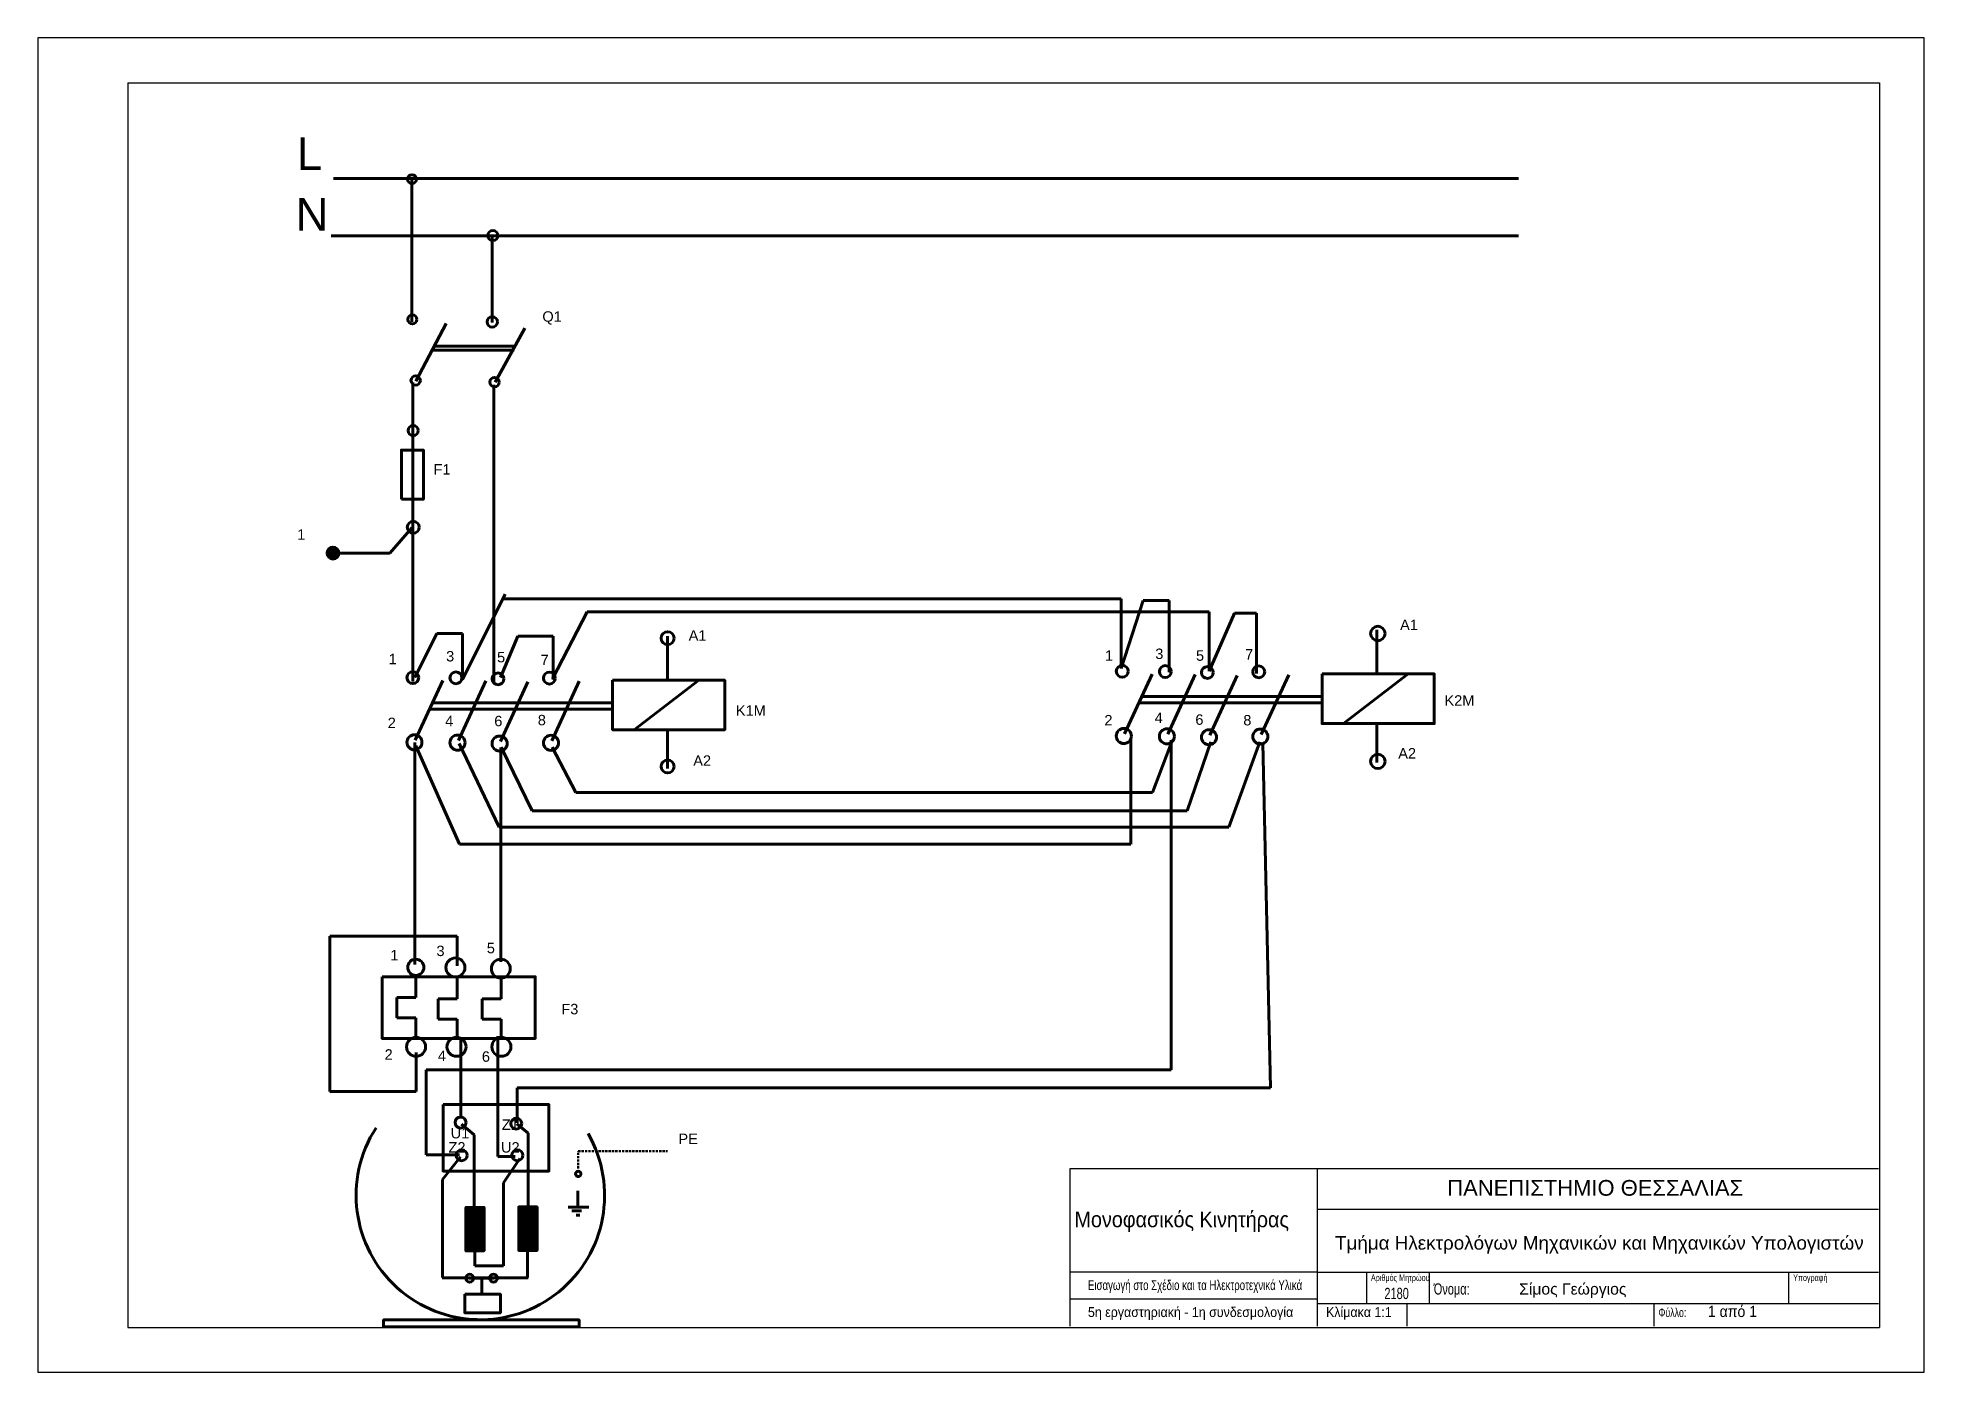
# Model space of a CAD drawing. Header units: inches. Extents: x 0 to 420, y 0 to 297.
import ezdxf

# ---------------------------------------------------------------- set-up
doc = ezdxf.new("R2010")
doc.units = ezdxf.units.IN
doc.header["$MEASUREMENT"] = 0
doc.linetypes.add('DASHED', pattern=[0.75, 0.5, -0.25])
doc.styles.get("Standard").update_dxf_attribs({"font": 'arial.ttf'})
doc.styles.add('style1', font='arial.ttf', dxfattribs={"width": 0.7, "height": 2.5})

msp = doc.modelspace()

# ---------------------------------------------------------------- hatches: boundary and pattern name
at = {"linetype": 'Continuous', "lineweight": 70}
h = msp.add_hatch(dxfattribs=at)
h.set_pattern_fill('ANSI31', color=256)
h.paths.add_polyline_path([(67.05, 182.31, 1), (64.41, 182.31, 1)])
h = msp.add_hatch(dxfattribs=at)
h.set_pattern_fill('ANSI31', color=256)
h.set_pattern_definition([(45, (-11.77901, -0.10755), (-0.08838835, 0.08838835), [])])
h.paths.add_polyline_path([(99.38, 36.68), (95.32, 36.68), (95.32, 27), (99.38, 27)])
h = msp.add_hatch(dxfattribs=at)
h.set_pattern_fill('ANSI31', color=256)
h.paths.add_polyline_path([(111.16, 36.79), (107.1, 36.79), (107.1, 27.11), (111.16, 27.11)])

# ---------------------------------------------------------------- linework, layer by layer
for p, q in [((20.05, 286.93), (410.05, 286.93)), ((20.05, 286.93), (20.05, 9.93)), ((410.05, 286.93), (410.05, 9.93)), ((20.05, 9.93), (410.05, 9.93))]:
    msp.add_line(p, q)
for p, q in [((65.85, 265.67), (329.64, 265.67)), ((83.26, 265.62), (83.26, 233.77)), ((65.32, 252.92), (329.64, 252.92)), ((101.19, 252.88), (101.19, 233.66)), ((84.14, 220.54), (90.92, 233.4)), ((101.87, 220.37), (108.48, 232.36)), ((87.94, 227.5), (106.07, 227.5)), ((88.31, 228.36), (106.34, 228.36)), ((83.49, 220.3), (83.49, 201.01)), ((101.57, 219.72), (101.57, 153.55)), ((83.49, 201.01), (83.49, 153.74)), ((83.26, 187.92), (78.42, 182.28)), ((78.42, 182.28), (65.57, 182.28)), ((94.6, 154.21), (104.08, 173.14)), ((103.59, 172.16), (241.24, 172.16)), ((114.62, 154.3), (122.35, 169.27)), ((122.35, 169.27), (260.77, 169.27)), ((241.24, 172.16), (241.24, 156.66)), ((241.24, 156.66), (246.14, 171.76)), ((246.14, 171.76), (251.86, 171.76)), ((251.86, 171.76), (251.86, 155.84)), ((260.77, 169.27), (260.77, 156.04)), ((260.77, 156.04), (266.46, 168.96)), ((266.46, 168.96), (271.37, 168.96)), ((271.37, 168.96), (271.37, 155.52)), ((83.98, 154.61), (88.88, 164.41)), ((88.88, 164.41), (94.6, 164.41)), ((94.6, 164.41), (94.6, 154.21)), ((140.23, 154.01), (140.23, 163.85)), ((298.16, 155.42), (298.16, 165.25)), ((103.02, 154.62), (106.89, 163.8)), ((106.89, 163.8), (114.78, 163.8)), ((114.78, 163.8), (114.78, 154.14)), ((290.72, 144.38), (305.12, 155.42)), ((84.04, 140.65), (90.17, 153.94)), ((93.64, 140.58), (99.76, 153.87)), ((103.01, 140.37), (109.13, 153.66)), ((114.44, 140.52), (120.57, 153.81)), ((132.79, 142.98), (147.19, 154.01)), ((241.97, 142.05), (248.1, 155.35)), ((251.57, 141.98), (257.69, 155.28)), ((260.94, 141.77), (267.06, 155.07)), ((272.37, 141.92), (278.5, 155.22)), ((87.32, 147.59), (127.74, 147.59)), ((87.89, 148.98), (127.69, 148.98)), ((245.26, 149), (285.68, 149)), ((245.82, 150.38), (285.62, 150.38)), ((140.23, 142.98), (140.23, 134.34)), ((298.16, 144.38), (298.16, 135.74)), ((83.99, 140.19), (83.99, 90.72)), ((84.21, 139.4), (93.9, 117.54)), ((93.85, 139.91), (102.76, 121.3)), ((103.09, 139.02), (103.09, 91.32)), ((103.17, 139.1), (110.06, 124.94)), ((114.51, 139.1), (119.78, 128.99)), ((243.36, 117.54), (243.36, 140.76)), ((248.2, 128.99), (252.65, 140.72)), ((252.33, 67.34), (252.33, 140.64)), ((255.89, 124.94), (261.16, 140.32)), ((265.21, 121.3), (272.1, 140.32)), ((274.45, 63.27), (272.78, 140.03)), ((119.78, 128.99), (248.2, 128.99)), ((110.06, 124.94), (255.89, 124.94)), ((102.76, 121.3), (265.21, 121.3)), ((93.9, 117.54), (243.36, 117.54)), ((65, 62.45), (65, 97.06)), ((65, 97.06), (93.35, 97.06)), ((93.35, 97.06), (93.35, 90.42)), ((84.21, 88.56), (84.21, 83.42)), ((93.4, 88.24), (93.4, 83.1)), ((103.18, 88.24), (103.18, 83.1)), ((84.21, 83.42), (79.97, 83.42)), ((79.97, 83.42), (79.97, 78.89)), ((93.4, 83.1), (89.16, 83.1)), ((89.16, 83.1), (89.16, 78.56)), ((103.18, 83.1), (98.94, 83.1)), ((98.94, 83.1), (98.94, 78.56)), ((79.97, 78.89), (84.21, 78.89)), ((84.21, 78.89), (84.21, 74.35)), ((89.16, 78.56), (93.4, 78.56)), ((93.4, 78.56), (93.4, 74.02)), ((98.94, 78.56), (103.18, 78.56)), ((103.18, 78.56), (103.18, 74.02)), ((84.21, 74.35), (84.02, 74.35)), ((94.2, 56.63), (94.2, 73.98)), ((102.4, 48.05), (102.4, 74.78)), ((84.25, 71.19), (84.25, 62.45)), ((86.49, 48.4), (86.49, 67.34)), ((86.49, 67.34), (252.33, 67.34)), ((106.72, 55.49), (106.72, 63.27)), ((106.72, 63.27), (274.45, 63.27)), ((84.25, 62.45), (65, 62.45)), ((94.33, 55.2), (97.14, 52.86)), ((109.19, 53.22), (106.63, 55.29)), ((97.14, 52.86), (97.14, 36.63)), ((109.19, 36.68), (109.19, 53.22)), ((93.91, 48.4), (86.49, 48.4)), ((90.14, 42.87), (94.14, 47.93)), ((106.29, 48.05), (102.4, 48.05)), ((103.68, 42.17), (107.33, 47.58)), ((90.14, 21.11), (90.14, 42.87)), ((103.68, 23.69), (103.68, 42.17)), ((120.27, 40.37), (120.27, 36.77)), ((118.08, 36.74), (122.68, 36.74)), ((118.88, 35.94), (121.08, 35.94)), ((119.88, 34.94), (120.68, 34.94)), ((97.32, 26.99), (97.32, 23.69)), ((109.05, 21.06), (109.05, 27.11)), ((96.06, 21.03), (90.02, 21.03)), ((90.02, 21.03), (109.2, 21.03)), ((97.32, 23.69), (103.68, 23.69)), ((98.87, 20.95), (95.97, 20.95)), ((95.97, 20.95), (101.57, 20.95)), ((98.87, 17.38), (98.87, 20.95))]:
    msp.add_line(p, q, dxfattribs=at)
at = {"linetype": 'DASHED', "lineweight": 50}
for p, q in [((120.34, 45.37), (120.34, 49.22)), ((120.34, 49.22), (140.22, 49.22))]:
    msp.add_line(p, q, dxfattribs=at)
at = {"linetype": 'Continuous'}
for p, q in [((409.81, 45.29), (229.81, 45.29)), ((229.81, 45.29), (229.81, 10.29)), ((284.81, 45.29), (284.81, 10.29)), ((284.81, 36.29), (409.81, 36.29)), ((284.81, 22.29), (229.81, 22.29)), ((284.81, 22.29), (409.81, 22.29)), ((295.81, 22.29), (295.81, 15.29)), ((309.81, 22.29), (309.81, 15.29)), ((389.81, 22.29), (389.81, 15.29)), ((284.81, 16.29), (229.81, 16.29)), ((284.81, 15.29), (409.81, 15.29)), ((304.81, 15.29), (304.81, 10.29)), ((359.81, 15.29), (359.81, 10.29))]:
    msp.add_line(p, q, dxfattribs=at)
msp.add_lwpolyline([(0, 0), (420, 0), (420, 297), (0, 297)], close=True)
at = {"linetype": 'Continuous', "lineweight": 70}
for points in [[(80.96, 194.28), (85.87, 194.28), (85.87, 205.23), (80.96, 205.23)], [(285.92, 155.42), (310.89, 155.42), (310.89, 144.38), (285.92, 144.38)], [(127.98, 154.01), (152.96, 154.01), (152.96, 142.98), (127.98, 142.98)], [(76.67, 88.02), (110.78, 88.02), (110.78, 74.28), (76.67, 74.28)], [(90.26, 59.58), (113.79, 59.58), (113.79, 44.77), (90.26, 44.77)], [(99.38, 27), (95.32, 27), (95.32, 36.68), (99.38, 36.68)], [(111.16, 27.11), (107.1, 27.11), (107.1, 36.79), (111.16, 36.79)], [(95.06, 17.35), (103, 17.35), (103, 13.26), (95.06, 13.26)], [(77, 10.14), (120.52, 10.14), (120.52, 11.66), (77, 11.66)]]:
    msp.add_lwpolyline(points, close=True, dxfattribs=at)
for centre, radius in [((83.31, 265.53), 0.997), ((101.33, 252.97), 1.12), ((83.4, 234.31), 1.01), ((101.2, 233.76), 1.16), ((84.14, 220.72), 1.04), ((101.7, 220.37), 1.04), ((83.6, 209.57), 1.13), ((83.6, 188.06), 1.32), ((65.73, 182.31), 1.32), ((140.23, 163.37), 1.44), ((298.35, 164.41), 1.6), ((83.51, 154.6), 1.32), ((93.1, 154.54), 1.32), ((102.47, 154.32), 1.32), ((113.91, 154.48), 1.32), ((241.44, 156.01), 1.32), ((251.03, 155.94), 1.32), ((260.4, 155.73), 1.32), ((271.84, 155.88), 1.32), ((241.79, 141.6), 1.68), ((251.39, 141.53), 1.68), ((260.76, 141.32), 1.68), ((272.19, 141.47), 1.68), ((83.86, 140.2), 1.68), ((93.46, 140.13), 1.68), ((102.83, 139.92), 1.68), ((114.26, 140.07), 1.68), ((140.23, 134.82), 1.44), ((298.35, 135.95), 1.6), ((84.17, 90.12), 1.8), ((92.99, 90.08), 2.12), ((103.09, 89.82), 2.1), ((84.23, 72.43), 2.12), ((93.23, 72.43), 2.12), ((103.22, 72.43), 2.12), ((94.13, 55.58), 1.22), ((106.53, 55.34), 1.22), ((94.37, 48.29), 1.22), ((106.77, 48.29), 1.22), ((120.34, 44.15), 0.608), ((96.16, 20.95), 0.869), ((101.47, 20.95), 0.869)]:
    msp.add_circle(centre, radius, dxfattribs=at)
msp.add_arc((98.54, 39.36), 27.66, 147.0866, 29.8395, dxfattribs=at)

# ---------------------------------------------------------------- texts
at = {"linetype": 'Continuous'}
for s, height, p in [('ΠΑΝΕΠΙΣΤΗΜΙΟ ΘΕΣΣΑΛΙΑΣ', 3.5, (313.81, 39.29)), ('Τμήμα Ηλεκτρολόγων Μηχανικών και Μηχανικών Υπολογιστών', 3, (288.81, 27.29))]:
    msp.add_text(s, height=height, dxfattribs=at).set_placement(p)
at = {"linetype": 'Continuous', "style": 'style1'}
for s, height, width, p in [('Μονοφασικός Κινητήρας', 3.5, 0.9, (230.81, 32.27)), ('Αριθμός Μητρώου', 1.5, 0.7, (296.81, 20.29)), ('Υπογραφή', 1.5, 0.7, (390.81, 20.29)), ('Εισαγωγή στο Σχέδιο και τα Ηλεκτροτεχνικά Υλικά', 2.2, 0.7, (233.81, 18.29)), ('Όνομα:', 2.5, 0.7, (310.81, 17.29)), ('5η εργαστηριακή - 1η συνδεσμολογία', 2.2, 0.9, (233.81, 12.29)), ('Κλίμακα 1:1', 2.2, 0.9, (286.81, 12.29)), ('Φύλλο:', 2, 0.7, (360.81, 12.29)), ('1 από 1', 2.5, 0.9, (371.81, 12.29))]:
    msp.add_text(s, height=height, dxfattribs=dict(at, width=width)).set_placement(p)
at = {"linetype": 'DASHED', "style": 'style1', "width": 0.7}
msp.add_text('2180', height=2.5, dxfattribs=at).set_placement((299.81, 16.29))
at = {"linetype": 'Continuous', "style": 'style1'}
msp.add_text('Σίμος Γεώργιος', height=2.5, dxfattribs=at).set_placement((329.81, 17.29))
at = {"linetype": 'Continuous', "lineweight": 70, "attachment_point": 1}
for s, width, insert, char_height in [('L', 4.0024, (57.67, 274.84), 7.27), ('N', 4.0024, (57.39, 261.32), 7.27), ('Q1', 2.1227, (112.35, 236.12), 2.321), ('F1', 2.1227, (88.12, 202.1), 2.321), ('1', 2.1227, (57.76, 187.6), 2.32), ('A1', 2.1227, (144.92, 165.14), 2.321), ('A1', 2.1227, (303.3, 167.49), 2.321), ('1', 2.1227, (78.13, 159.9), 2.32), ('3', 2.1227, (90.92, 160.51), 2.32), ('5', 2.1227, (102.26, 160.31), 2.32), ('7', 2.1227, (111.95, 159.69), 2.32), ('1', 2.1227, (237.6, 160.66), 2.32), ('3', 2.1227, (248.8, 161.06), 2.32), ('5', 2.1227, (257.87, 160.66), 2.32), ('7', 2.1227, (268.8, 160.93), 2.32), ('K1M', 2.1227, (155.43, 148.43), 2.321), ('K2M', 2.1227, (313.18, 150.67), 2.321), ('2', 2.1227, (77.92, 145.68), 2.32), ('4', 2.1227, (90.71, 146.09), 2.32), ('6', 2.1227, (101.64, 146.09), 2.32), ('8', 2.1227, (111.33, 146.3), 2.32), ('2', 2.1227, (237.47, 146.28), 2.32), ('4', 2.1227, (248.67, 146.81), 2.32), ('6', 2.1227, (257.73, 146.41), 2.32), ('8', 2.1227, (268.4, 146.28), 2.32), ('A2', 2.1227, (302.89, 138.9), 2.321), ('A2', 2.1227, (145.94, 137.29), 2.321), ('1', 2.1227, (78.5, 93.99), 2.32), ('3', 2.1227, (88.77, 94.94), 2.32), ('5', 2.1227, (99.98, 95.57), 2.32), ('F3', 2.1227, (116.57, 81.99), 2.321), ('2', 2.1227, (77.23, 71.89), 2.32), ('4', 2.1227, (89.08, 71.58), 2.32), ('6', 2.1227, (98.88, 71.42), 2.32), ('Z1', 2.1227, (103.3, 56.27), 2.321), ('Z2', 2.1227, (91.45, 51.21), 2.321), ('U1', 2.1227, (91.93, 54.37), 2.321), ('U2', 2.1227, (103.14, 51.21), 2.321), ('PE', 2.1227, (142.64, 53.11), 2.321)]:
    msp.add_mtext_dynamic_manual_height_columns(s, width=width, gutter_width=1, heights=[0], dxfattribs=dict(at, insert=insert, char_height=char_height))

doc.saveas('drawing.dxf')
